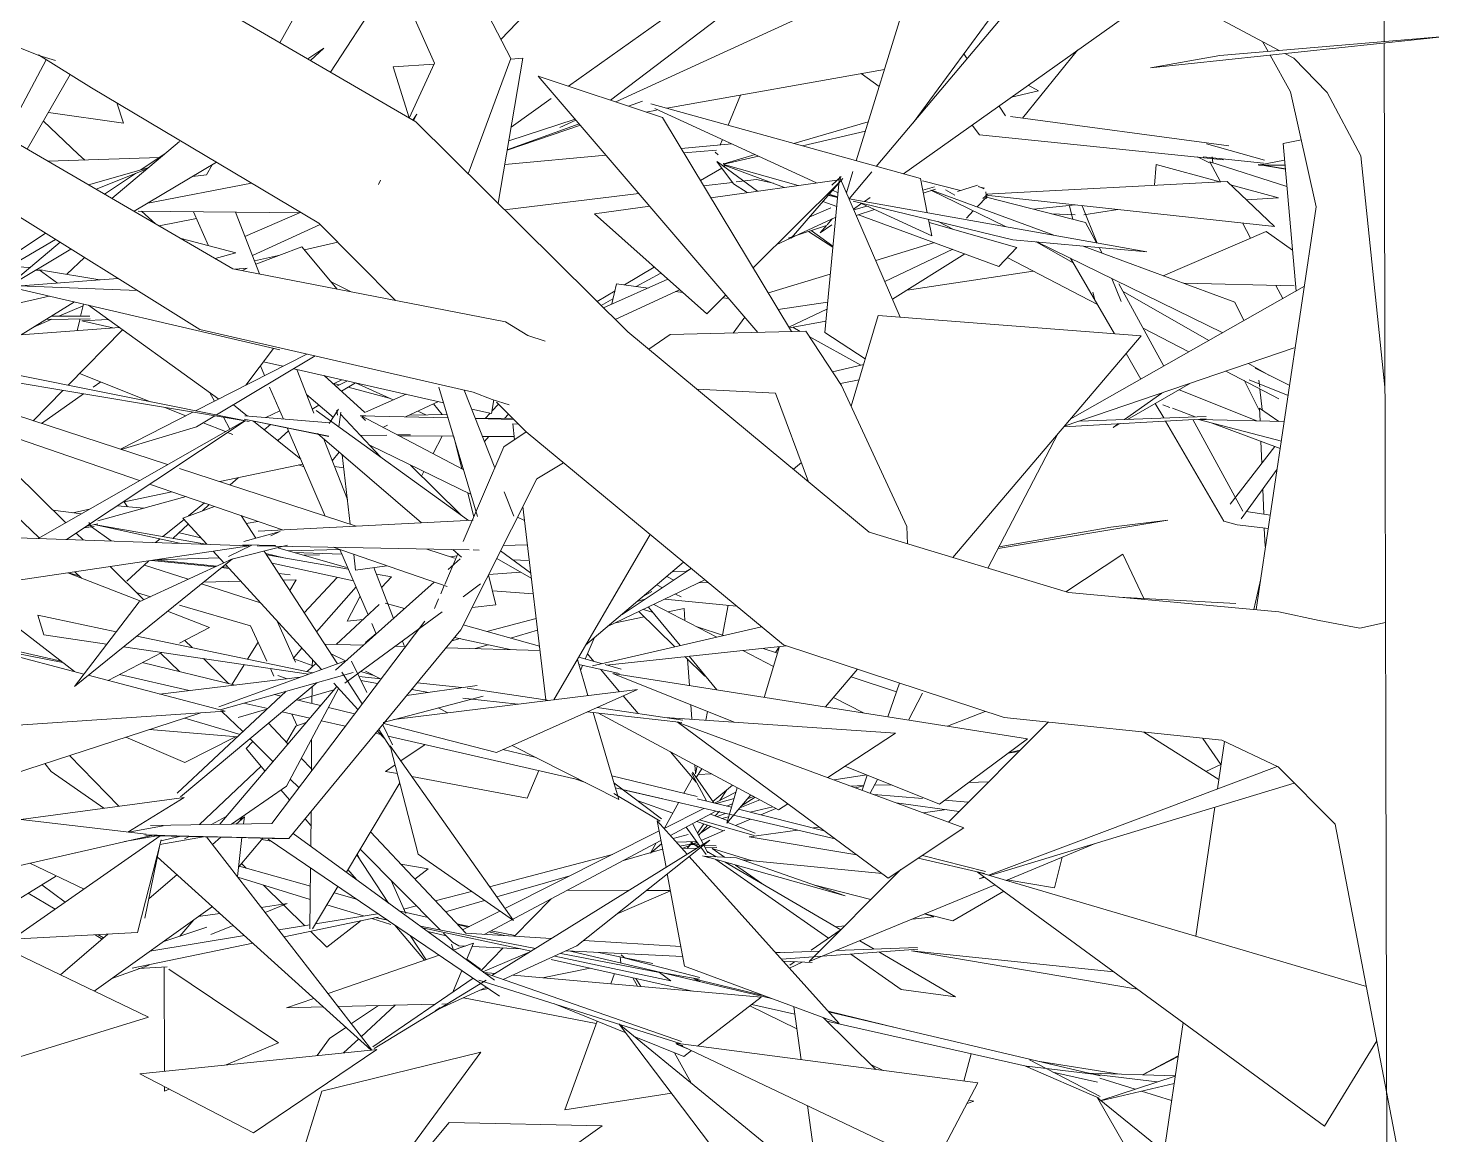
# Model space of a CAD drawing. Header units: millimetres. Extents: x 78096 to 288885, y -20632 to 149556.
# Drawn here: x 251606.4 to 251987.7, y 92259 to 92559.7 of the extents above; entities that cross this region are included whole.
import ezdxf

# ---------------------------------------------------------------- set-up
doc = ezdxf.new("R2010")
doc.units = ezdxf.units.MM
doc.layers.add('G-IMPT', color=8, linetype='Continuous', lineweight=9)
doc.layers.add('L-PLNT', color=71, linetype='Continuous', lineweight=9)

# ---------------------------------------------------------------- blocks, each defined once
blk = doc.blocks.new('ZZ-V - Tree Broadleaf 1 - 3dtree rotund SIMPLU-4826059-TOMH A-A')
at = {"layer": 'G-IMPT'}
for p, q in [((25993.33, 92582.67), (25978.3, 92555.67)), ((26009.43, 92574.43), (25992.06, 92547.66)), ((25985.85, 92551.27), (25990.28, 92554.22)), ((25986.62, 92550.83), (25990.28, 92554.22)), ((26246.71, 92553.3), (26245.19, 92556)), ((26252.85, 92542.37), (26247.26, 92552.32)), ((26259.83, 92511.13), (26252.85, 92542.37)), ((25915.37, 92523.45), (25945.64, 92524.52)), ((25940.51, 92521.11), (25946.9, 92525.36)), ((25942.55, 92521.69), (25926.32, 92517.07)), ((25942.25, 92521.43), (25928.38, 92515.88)), ((25930.66, 92514.55), (25939.12, 92520.18)), ((25958.33, 92519.78), (25954.58, 92519.37)), ((25959.87, 92522.54), (25958.33, 92519.78)), ((25970.63, 92517.53), (25942.41, 92512.09)), ((25984.24, 92509.44), (25939.79, 92509.92)), ((25958.87, 92500.51), (25954.87, 92509.76)), ((25972.79, 92492.85), (25966.26, 92509.63)), ((26259.83, 92511.13), (26243.52, 92401.65)), ((25901.41, 92495.1), (25914.65, 92503.9)), ((25917.39, 92502.19), (25904.81, 92494.91)), ((25966.32, 92498.57), (25951.48, 92502.44)), ((25920.43, 92492.75), (25925.19, 92497.32)), ((25966.32, 92498.57), (25960.72, 92497.06)), ((25915.61, 92486.85), (25864.83, 92475.02)), ((25922.54, 92485.24), (25908.05, 92476.35)), ((25926.65, 92481.35), (25916.18, 92481.34)), ((25924.99, 92484.66), (25924.18, 92481.34)), ((26140.84, 92481.56), (26133.48, 92456.92)), ((26140.84, 92481.56), (26212.28, 92476.06)), ((25934.64, 92478.35), (25852.43, 92472.16)), ((25926.79, 92480.69), (25914.83, 92480.51)), ((25935.55, 92477.7), (25920.75, 92462.63)), ((25924.01, 92480.65), (25923.23, 92477.49)), ((25931.63, 92480.52), (25924.46, 92480.13)), ((25932.91, 92478.22), (25924.46, 92480.13)), ((26212.28, 92476.06), (26161.06, 92415.84)), ((25974.14, 92465.23), (25973, 92467.86)), ((25979.1, 92467.76), (25973.83, 92468.96)), ((26022.77, 92457.87), (25982.05, 92467.09)), ((25987.5, 92455.01), (25982.88, 92466.91)), ((25943.16, 92458.13), (25923.88, 92465.82)), ((25919.36, 92461.21), (25911.27, 92452.98)), ((25960.56, 92458.31), (25959.31, 92460.59)), ((25979.24, 92453.44), (25975.49, 92462.1)), ((26036.4, 92458.61), (26035.77, 92454.93)), ((25952.74, 92454.32), (25947.06, 92456.58)), ((26035.77, 92454.93), (26030.42, 92456.14)), ((25963.5, 92450.03), (25957.5, 92452.42)), ((25964.72, 92450.72), (25962.96, 92453.92)), ((25990.64, 92427.09), (25980.29, 92451.02)), ((25965.54, 92449.21), (25964.1, 92449.79)), ((25996.63, 92431.54), (25990.24, 92447.98)), ((26189.75, 92449.57), (26170.62, 92412.93)), ((26117.79, 92439.82), (26119.96, 92441.66)), ((25855.26, 92436.77), (25922.53, 92384.83)), ((26002.26, 92400.25), (25994.6, 92417.95)), ((26009.18, 92399.27), (26003.81, 92413.08)), ((26061.35, 92391.97), (26087.95, 92414.53)), ((25940.56, 92403.98), (25920.74, 92411.64)), ((26242.86, 92401.71), (26244.71, 92409.66)), ((25959.17, 92396.79), (25947.76, 92401.2)), ((25993.61, 92392.18), (26005.28, 92403.08)), ((26012.18, 92401.95), (26006.87, 92403.44)), ((25918.88, 92387.64), (25863, 92400.44)), ((26004.49, 92395.09), (26003.29, 92397.87)), ((26048.82, 92391.69), (26028.12, 92397.49)), ((25959.17, 92396.79), (25951.06, 92392.56)), ((26001.52, 92392.72), (26004.45, 92395.17)), ((26040.86, 92390.82), (26025.77, 92394.12)), ((26109.11, 92396.99), (26063.19, 92386.4)), ((25946.21, 92390.02), (25931.66, 92382.42)), ((26000.99, 92391.97), (25990.45, 92392.27)), ((25996.12, 92387.71), (25992.09, 92389.75)), ((26012.45, 92391.64), (26009.65, 92391.72)), ((26012.14, 92391.65), (26011.57, 92393.12)), ((26048.95, 92390.58), (26023.47, 92391.32)), ((26115.89, 92391.8), (26067.06, 92386.59)), ((26113.99, 92391.6), (26109.87, 92377.82)), ((25966.17, 92381.17), (25940.91, 92387.26)), ((25985.72, 92384.81), (25988.06, 92387)), ((26059.1, 92388.1), (26061.99, 92378.31)), ((26065.67, 92386.98), (26059.46, 92388.72)), ((26070.47, 92384.34), (26059.5, 92386.74)), ((26071.01, 92385.48), (26066.63, 92386.71)), ((25953.68, 92379.68), (25934.71, 92384.02)), ((25983.83, 92383.27), (25945.7, 92378.72)), ((26005.63, 92382.88), (26001.52, 92384.97)), ((26181.35, 92366.6), (26068.75, 92384.27)), ((26068.75, 92384.27), (26101.71, 92371.1)), ((26135.2, 92385.44), (26126.5, 92375.21)), ((25950.37, 92351.81), (25979.99, 92379.47)), ((25951.26, 92350.8), (25988.45, 92381.83)), ((25978.6, 92378.17), (25976.85, 92378.59)), ((26143.43, 92372.55), (26146.63, 92381.68)), ((26152.89, 92378.98), (26149.07, 92371.67)), ((25974.99, 92374.8), (25968.54, 92376.27)), ((25989.3, 92375.59), (25982.84, 92377.15)), ((25998.6, 92373.35), (25991.5, 92375.06)), ((26023.94, 92373.6), (26021.31, 92374.94)), ((25893.31, 92353), (25956.83, 92373.6)), ((25967.47, 92367.77), (25952.5, 92372.19)), ((25986.41, 92372.18), (25978.94, 92373.89)), ((25996.05, 92369.97), (25989.57, 92371.46)), ((26063.36, 92373.67), (26070.34, 92350.08)), ((25942.86, 92369.07), (25966.74, 92367.1)), ((26005.64, 92367.78), (26004.32, 92368.08)), ((26059.98, 92355.33), (26007.75, 92367.29)), ((26047.9, 92361.46), (26038.9, 92363.63)), ((26070.34, 92350.08), (26041.41, 92364.75)), ((26181.35, 92366.6), (26157.43, 92348.85)), ((26232.98, 92352.97), (26234.87, 92365.81)), ((26091.68, 92350.9), (26068.44, 92356.5)), ((26131.76, 92359.1), (26157.43, 92348.85)), ((26136.44, 92352.6), (26137.86, 92356.66)), ((26140.65, 92355.55), (26138.68, 92351.77)), ((26249.15, 92359.07), (26170.79, 92329.51)), ((26081.55, 92344.19), (26068.97, 92351.7)), ((26081.92, 92344.79), (26068.99, 92354.63)), ((26070.98, 92352.9), (26069.39, 92353.27)), ((26082.32, 92350.26), (26071.38, 92352.81)), ((26090.52, 92348.34), (26071.55, 92352.68)), ((26102.55, 92353.29), (26099.68, 92343.68)), ((26253.8, 92354.5), (26171.11, 92329.42)), ((25907.95, 92344.62), (25952.34, 92350.66)), ((25937, 92341.23), (25952.34, 92350.66)), ((26129.17, 92339.36), (26090.52, 92348.36)), ((26100.96, 92347.96), (26091.69, 92350.3)), ((26106.19, 92351.34), (26099.68, 92343.68)), ((26227.1, 92312.94), (26232.25, 92347.96)), ((25966.43, 92343.42), (25968.66, 92345.33)), ((25968.43, 92343.46), (25968.66, 92345.33)), ((26088.93, 92335.23), (26080.81, 92344.29)), ((26080.81, 92344.29), (26083.19, 92331.66)), ((26126.15, 92341.6), (26102.91, 92347.47)), ((25959.97, 92337.88), (25962.28, 92339.87)), ((25966.74, 92329.16), (25967.99, 92339.73)), ((26130.2, 92289.2), (26089.49, 92334.61)), ((26169.68, 92329.94), (26151.65, 92334.13)), ((26169.95, 92330.54), (26152.89, 92334.85)), ((25893.6, 92314.55), (25917.63, 92329.33)), ((25942.7, 92323.07), (25950.39, 92329.67)), ((26083.53, 92329.85), (26088.23, 92304.83)), ((26262.09, 92261.33), (26167.71, 92330.42)), ((26167.71, 92330.42), (26273.43, 92299.29)), ((26169.58, 92329.06), (26168.21, 92328.54)), ((26169.51, 92328.93), (26168.21, 92328.54)), ((25873.3, 92324.34), (25942.59, 92290.93)), ((25959.95, 92321.01), (25927.83, 92298.05)), ((25918.67, 92302.46), (25931.54, 92313.5)), ((26130.2, 92289.2), (26088.23, 92304.83)), ((25942.59, 92290.93), (25832.46, 92256.92)), ((26203.25, 92150.74), (26223.65, 92289.47)), ((26262.09, 92261.33), (26276.26, 92284.54))]:
    blk.add_line(p, q, dxfattribs=at)
blk = doc.blocks.new('ZZ-V - Tree Broadleaf 1 - 3dtree rotund SIMPLU-4826034-TOMH A-A')
at = {"layer": 'G-IMPT'}
for p, q in [((26041.05, 92551.36), (26018.87, 92594.11)), ((26020.29, 92550.13), (26001.84, 92591.4)), ((26278.27, 92556), (26278.2, 92586.11)), ((26015.21, 92534.19), (25950.5, 92571.85)), ((26249.76, 92553.56), (26214.75, 92572.22)), ((26296.63, 92557.57), (26214.77, 92548.86)), ((26233.61, 92552.18), (26296.63, 92557.57)), ((25912.79, 92552.23), (25907.21, 92554.47)), ((26279.05, 92232.37), (26278.27, 92555.62)), ((25914.85, 92551.04), (25903.74, 92530.21)), ((25927.08, 92543.44), (25912.74, 92552.35)), ((25912.79, 92552.23), (25917.39, 92550.87)), ((26009.05, 92549.16), (26020.18, 92549.88)), ((26013.42, 92535.22), (26020.29, 92550.13)), ((26029.45, 92520.08), (26041.05, 92551.36)), ((26037.55, 92512.04), (26044.28, 92551.44)), ((26041, 92551.23), (26044.28, 92551.44)), ((26233.61, 92552.18), (26214.77, 92548.86)), ((26253.72, 92551.45), (26251.29, 92552.74)), ((26262.76, 92542.19), (26253.72, 92551.45)), ((25921.35, 92547), (25909.69, 92526.75)), ((26009.05, 92549.16), (26013.39, 92535.25)), ((25988.88, 92506.68), (25927.08, 92543.44)), ((25935.81, 92533.81), (25933.97, 92539.34)), ((26271.96, 92524.9), (26262.76, 92542.19)), ((25965.52, 92494.26), (25893.19, 92536.35)), ((25935.81, 92533.81), (25915.43, 92536.72)), ((26014.38, 92534.67), (26015.5, 92536.29)), ((26014.62, 92534.53), (26015.5, 92536.29)), ((26072.79, 92477.12), (26015.21, 92534.19)), ((25951.06, 92528.86), (25932.69, 92513.37)), ((25938.7, 92509.87), (25961.04, 92523.24)), ((26271.96, 92524.9), (26278.44, 92462.1)), ((25956.57, 92477.72), (25885.26, 92522.27)), ((26005.1, 92517.16), (26005.64, 92518.34)), ((26009.74, 92485.67), (25988.88, 92506.68)), ((25918.57, 92501.46), (25903.69, 92488.91)), ((25903.69, 92488.91), (25921.55, 92499.6)), ((25910.45, 92494.61), (25899.42, 92495.2)), ((25913.83, 92493.92), (25912.07, 92493.92)), ((25917.92, 92490.39), (25912.95, 92493.97)), ((25929.39, 92491.28), (25914.11, 92493.78)), ((26039.58, 92479.87), (25965.52, 92494.26)), ((25966.16, 92494.14), (25969.39, 92494.39)), ((25968.16, 92493.75), (25969.39, 92494.39)), ((25797.46, 92490.09), (25947.79, 92441.07)), ((25902.88, 92489.82), (25978.28, 92472.24)), ((25939.6, 92488.32), (25905.07, 92489.73)), ((25907.91, 92489.62), (25934.25, 92491.66)), ((25961.68, 92458.88), (25926.29, 92484.36)), ((25816.21, 92479.43), (25940.17, 92436.71)), ((26030.84, 92460.75), (25956.57, 92477.72)), ((26045.63, 92476.14), (26039.58, 92479.87)), ((26045.63, 92476.14), (26050.4, 92474.59)), ((26138.39, 92422.73), (26072.79, 92477.12)), ((26084.35, 92476.37), (26078.48, 92472.41)), ((26121.16, 92477.29), (26084.35, 92476.37)), ((26121.16, 92477.29), (26130.87, 92462.58)), ((25955.4, 92455.68), (25985.61, 92471.09)), ((25961.05, 92454.54), (25987.86, 92470.57)), ((25976.6, 92472.63), (25969.07, 92462.65)), ((25969.99, 92452.75), (25886.14, 92469.58)), ((25897.82, 92464.81), (25969.99, 92452.75)), ((26148.6, 92424.24), (26130.87, 92462.58)), ((26021.51, 92462.1), (26032.01, 92427)), ((26028.39, 92461.31), (26036.69, 92440.17)), ((26035.98, 92458.74), (26030.84, 92460.75)), ((26035.98, 92458.74), (26040.58, 92457.31)), ((26112.95, 92460.5), (26091.58, 92461.55)), ((26121.92, 92436.39), (26112.95, 92460.5)), ((25934.96, 92445.25), (25954.68, 92455.31)), ((25988.14, 92455.8), (26029.56, 92425.89)), ((25994.26, 92456.13), (25991.65, 92452.25)), ((25993.95, 92454.45), (25993.79, 92455.81)), ((25994.83, 92455.29), (25994.32, 92451.34)), ((26005.65, 92443.16), (25994.76, 92454.78)), ((26045.16, 92449.99), (26037.16, 92458.05)), ((25912.64, 92421.01), (25968.65, 92452.96)), ((25968.89, 92452.97), (25920.35, 92420.74)), ((25955.62, 92451.3), (25935.18, 92445.18)), ((25955.62, 92451.3), (25960.65, 92454.31)), ((25991.63, 92448.74), (25968.62, 92453.38)), ((25968.62, 92453.38), (25991.6, 92448.73)), ((25968.62, 92453.37), (25991.63, 92448.74)), ((25968.77, 92454.27), (25991.84, 92452.43)), ((26043.1, 92452.06), (26041.54, 92452.1)), ((26041.54, 92452.1), (26042.06, 92447.82)), ((25988.48, 92449.49), (26016.78, 92425.24)), ((26045.2, 92449.95), (26039.14, 92445.85)), ((26115.06, 92392.07), (26045.16, 92449.99)), ((25997.41, 92424.88), (25995.21, 92443.72)), ((26039.14, 92445.85), (26028.11, 92420.19)), ((25951.06, 92440), (25999.06, 92424.35)), ((26055.35, 92441.54), (26048.05, 92437.21)), ((25943.17, 92435.68), (25978.99, 92423.33)), ((26048.05, 92437.21), (26027.44, 92396.14)), ((26039.24, 92433.68), (26041.85, 92427.05)), ((25960.53, 92429.69), (25951.93, 92426.54)), ((26044.25, 92429.64), (26050.57, 92377.15)), ((25951.93, 92426.54), (25958.43, 92419.43)), ((25967.79, 92427.19), (25971.77, 92421.06)), ((25972.4, 92423), (26030.84, 92425.95)), ((26148.81, 92419.57), (26148.6, 92424.24)), ((25892.05, 92421.72), (25969.91, 92419.03)), ((25968.54, 92420.18), (25978.35, 92422.86)), ((25975.88, 92421.73), (25978.12, 92422.81)), ((26078.84, 92422.07), (26052.74, 92377.17)), ((26192.53, 92406.27), (26138.39, 92422.73)), ((25907.27, 92409.62), (25969.91, 92419.03)), ((25960.13, 92417.56), (25963.06, 92414.36)), ((25964.32, 92416.13), (25970.67, 92419.21)), ((25964.89, 92415.28), (25980.33, 92419.15)), ((25968.27, 92419.25), (25977.19, 92419.1)), ((25972.15, 92418.97), (26029.72, 92417.9)), ((25974.03, 92417.57), (25993.93, 92386.91)), ((25992.77, 92418.59), (26023.78, 92407.9)), ((25998.87, 92412.39), (25998.37, 92416.65)), ((26018.18, 92418.11), (26025.71, 92415.66)), ((26026.65, 92416.79), (26023.08, 92408.51)), ((26025.26, 92417.98), (26027.64, 92415.94)), ((26030.79, 92417.88), (26032.4, 92417.85)), ((25922.51, 92380.82), (25965.4, 92415.43)), ((25940.03, 92403.74), (25965.28, 92415.37)), ((25963.49, 92413.89), (25989.58, 92385.35)), ((26007.32, 92413.57), (25998.87, 92412.39)), ((26024.04, 92412.53), (26027.3, 92415.44)), ((26026.4, 92416.23), (26024.69, 92415.99)), ((25993.42, 92385.21), (26020.22, 92409.12)), ((26022.94, 92408.18), (26021.99, 92405.96)), ((26028.04, 92405.18), (26032.79, 92408.66)), ((26249.67, 92401.09), (26192.53, 92406.27)), ((25940.03, 92403.74), (25922.51, 92380.82)), ((26021.4, 92404.58), (26020.28, 92401.98)), ((25912.56, 92400.11), (25933.85, 92395.66)), ((25912.56, 92400.11), (25914.18, 92394.78)), ((26017.67, 92398.54), (25976.07, 92343.58)), ((25995.95, 92381.69), (26022.41, 92401.06)), ((26260.64, 92398.69), (26249.67, 92401.09)), ((26271.61, 92396.6), (26260.64, 92398.69)), ((26271.61, 92396.6), (26278.65, 92398.14)), ((25931.24, 92392.25), (25914.18, 92394.78)), ((25939.44, 92394.49), (25987.22, 92384.5)), ((26027.44, 92396.14), (25980.76, 92339.48)), ((25925.06, 92384.16), (25892.69, 92392.7)), ((25986.11, 92384.09), (25935.82, 92391.57)), ((26175.02, 92372.34), (26115.06, 92392.07)), ((25961.72, 92375.29), (25996.65, 92387.9)), ((26001.95, 92379.1), (25997.76, 92387.63)), ((25963.45, 92374.04), (25926.26, 92383.85)), ((25962.09, 92374.48), (25998.19, 92384.54)), ((26000.67, 92376.08), (25995.16, 92384.68)), ((25999.78, 92383.52), (26005.81, 92382.86)), ((26000.33, 92382.39), (26004.85, 92381.6)), ((25961.96, 92343.35), (25993.73, 92380.81)), ((25980.08, 92353.73), (25994.26, 92380.22)), ((25992.91, 92381.7), (25999.48, 92374.51)), ((26009.24, 92371.78), (26075.41, 92379.97)), ((26031.91, 92381.09), (26012.75, 92378.31)), ((26014.13, 92379.99), (26018.75, 92379.18)), ((26015.63, 92381.8), (26027.74, 92380.49)), ((26051.49, 92377.01), (26029.13, 92380.34)), ((26037.1, 92362.82), (26075.41, 92379.97)), ((26033.52, 92378.13), (26006.37, 92371.03)), ((26042.96, 92375.95), (26027.97, 92377.63)), ((26087.74, 92371.61), (26064.48, 92375.08)), ((25881.69, 92368.51), (25963.45, 92374.04)), ((26037.1, 92362.82), (26006.53, 92370.75)), ((26087.44, 92370.98), (26061.74, 92373.85)), ((26113.74, 92347.29), (26064.66, 92373.61)), ((26145.5, 92368.12), (26082.87, 92372.39)), ((26143.54, 92328.74), (26086.19, 92371.14)), ((26164.06, 92342.4), (26086.23, 92371.13)), ((26234.14, 92366.16), (26175.02, 92372.34)), ((26004.82, 92368.68), (26006.78, 92366.53)), ((26008.23, 92364.26), (26005.15, 92369.08)), ((26008.89, 92364.96), (26006.23, 92370.39)), ((26145.5, 92368.12), (26127.1, 92356.05)), ((26008.25, 92364.67), (26041.77, 92317.17)), ((26015.86, 92335.24), (26008.36, 92364.25)), ((26249.44, 92358.93), (26234.14, 92366.16)), ((26264.95, 92343.39), (26249.44, 92358.93)), ((25831.54, 92353.52), (25941.96, 92340.65)), ((25980.08, 92353.73), (25965.12, 92343.4)), ((26116.24, 92348.93), (26113.74, 92347.29)), ((25943.88, 92340.43), (25824.42, 92313.2)), ((25905.59, 92312.13), (25945.8, 92340.22)), ((25936.09, 92338.65), (25944.9, 92340.24)), ((25946.55, 92342.89), (25937.22, 92341.22)), ((25941.57, 92340.5), (25944.97, 92340.41)), ((25980.76, 92339.48), (25941.94, 92340.43)), ((25976.07, 92343.58), (25943.18, 92343.04)), ((25976.18, 92339.51), (25943.79, 92340.38)), ((25980.76, 92339.48), (25944.18, 92340.25)), ((26036.58, 92300.96), (25981.91, 92340.87)), ((26164.06, 92342.4), (26143.54, 92328.74)), ((26264.95, 92343.39), (26281.92, 92255.08)), ((25946.01, 92339.1), (25939.63, 92313.93)), ((25945.56, 92337.32), (25941.64, 92317.82)), ((25957.58, 92339.97), (25945.7, 92337.88)), ((25958.36, 92339.95), (26003.3, 92282.02)), ((26037.99, 92296.65), (25975.08, 92339.3)), ((25980.76, 92339.48), (25976.18, 92339.51)), ((26095.06, 92339.04), (26035.86, 92302.23)), ((26095.06, 92339.04), (26058.97, 92310.29)), ((25910.39, 92332.8), (25925.09, 92325.75)), ((26003.05, 92282), (25945, 92334.54)), ((26015.86, 92335.24), (26041.77, 92317.17)), ((25905.59, 92312.13), (25939.63, 92313.93)), ((26030.92, 92311.01), (26025.41, 92309.11)), ((26030.92, 92311.01), (26028.99, 92306.5)), ((26058.97, 92310.29), (26038.99, 92301.14)), ((26021.57, 92307.78), (25991.4, 92297.37)), ((26027.74, 92303.6), (26025.24, 92297.75)), ((26087.35, 92284.33), (26033.49, 92303.05)), ((26003.56, 92282.92), (26030.78, 92301.54)), ((26003.87, 92282.41), (26034.35, 92300.98)), ((26034.44, 92299.06), (26021.38, 92293.08)), ((26087.07, 92283.83), (26032.36, 92300.98)), ((25987.54, 92296.03), (25980.08, 92293.46)), ((25994.16, 92293.81), (26020.44, 92294.47)), ((26022.28, 92294.51), (26023.5, 92294.54)), ((25980.08, 92293.46), (25990.11, 92293.71)), ((26021.88, 92293.54), (26020.49, 92292.67)), ((26127.9, 92242.09), (26070.39, 92289.14)), ((26097.54, 92253.3), (26070.47, 92289.03)), ((26156.02, 92250.57), (26085.89, 92283.86)), ((26085.89, 92283.86), (26167.92, 92273.06)), ((26088.87, 92282.45), (26086.05, 92283.61)), ((26086.05, 92283.61), (26087.78, 92283.28)), ((25940.29, 92275.57), (26003.04, 92282)), ((26004.63, 92282.16), (25971.09, 92259.49)), ((26003.3, 92282.02), (26004.63, 92282.16)), ((25940.29, 92275.57), (25971.09, 92259.49)), ((26156.02, 92250.57), (26167.92, 92273.06)), ((26164.98, 92267.51), (26166.81, 92268.13)), ((26165.45, 92268.39), (26166.81, 92268.13))]:
    blk.add_line(p, q, dxfattribs=at)
blk = doc.blocks.new('ZZ-V - Tree Broadleaf 2 - 3dtree rotund SIMPLU-4826084-TOMH A-A')
at = {"layer": 'G-IMPT'}
for p, q in [((26038.35, 92556.57), (26070.1, 92589.83)), ((26127.41, 92585.18), (26068.07, 92540.08)), ((26102.21, 92576.22), (26056.72, 92543.87)), ((26069.51, 92539.59), (26140.97, 92572.37)), ((26164.05, 92552.66), (26164.95, 92551.33)), ((26194.99, 92553.62), (26180.06, 92535.22)), ((26142.53, 92548.41), (26083.45, 92537.85)), ((26136.23, 92547.29), (26141.09, 92543.76)), ((26177, 92540.85), (26184.32, 92542.56)), ((26181.6, 92544.12), (26184.32, 92542.56)), ((26051.97, 92540.49), (26041.09, 92532.75)), ((26076.78, 92539.8), (26072.99, 92538.43)), ((26152.3, 92518.75), (26079.06, 92539.07)), ((26103.45, 92541.43), (26100.08, 92533.24)), ((26173.64, 92538.47), (26175.41, 92535.85)), ((26058.52, 92534.87), (26040.46, 92529.06)), ((26054.38, 92532.66), (26058.71, 92534.64)), ((26080.57, 92537.34), (26077.76, 92536.84)), ((26124.1, 92517.59), (26080.16, 92537.81)), ((26176.74, 92535.67), (26236.1, 92527.62)), ((26040.02, 92526.48), (26059.91, 92533.25)), ((26059.59, 92533.61), (26040.04, 92526.57)), ((26138.14, 92534.2), (26117.88, 92528.3)), ((26120.27, 92527.64), (26137.34, 92531.61)), ((26166.33, 92533.28), (26168.34, 92530.61)), ((26087.28, 92526.95), (26101.06, 92528.19)), ((26098.49, 92529.37), (26097.89, 92527.9)), ((26168.34, 92530.61), (26234.61, 92523.83)), ((26245.73, 92523.79), (26229.97, 92528.18)), ((26255.76, 92529.33), (26250.82, 92528.27)), ((26250.82, 92528.27), (26254.34, 92488.21)), ((26039.36, 92522.63), (26066.87, 92525.11)), ((26096.88, 92526.49), (26087.99, 92525.76)), ((26097.35, 92525.23), (26096.49, 92525.98)), ((26101.51, 92517.34), (26096.98, 92523.4)), ((26108.01, 92515.34), (26097.13, 92523.29)), ((26107.44, 92525.26), (26098.89, 92522.77)), ((26098.9, 92522.66), (26108.32, 92524.85)), ((26230.78, 92523.04), (26227.56, 92524.71)), ((26245.5, 92522.94), (26229.06, 92524.7)), ((26251.84, 92516.61), (26230.86, 92523.32)), ((26233.77, 92517.88), (26230.86, 92523.32)), ((26231.76, 92523.07), (26231.58, 92524.71)), ((26244.14, 92522.37), (26251.21, 92523.75)), ((26098.34, 92521.58), (26092.54, 92518.23)), ((26098.82, 92522.93), (26099.16, 92521.77)), ((26119.07, 92516.89), (26098.91, 92522.6)), ((26115.35, 92516.36), (26098.98, 92522.39)), ((26216.32, 92522.63), (26215.84, 92516.93)), ((26216.32, 92522.63), (26233.64, 92517.87)), ((26243.99, 92522.58), (26251.43, 92521.3)), ((26251.33, 92522.4), (26244.14, 92522.37)), ((26251.42, 92521.41), (26245.33, 92522.37)), ((26093.41, 92516.78), (26101.22, 92517.72)), ((26101.51, 92517.34), (26105.26, 92514.95)), ((26102.28, 92517.85), (26107.73, 92518.5)), ((26107.73, 92518.5), (26112.41, 92517.48)), ((26129.91, 92514.91), (26128.45, 92515.59)), ((26152.3, 92518.75), (26154.15, 92509.49)), ((26152.89, 92518.16), (26163.21, 92515.51)), ((26161.68, 92514.23), (26159.11, 92515.7)), ((26167.75, 92517.01), (26162.36, 92515.23)), ((26169.53, 92515.94), (26168.01, 92516.68)), ((26169.7, 92516.13), (26168.15, 92516.54)), ((26235.58, 92517.98), (26170.13, 92514.5)), ((26235.58, 92517.98), (26248.43, 92505.78)), ((26236.52, 92517.08), (26249.57, 92513.5)), ((26039.32, 92510.29), (26075.81, 92514.67)), ((26129.55, 92511.14), (26125.79, 92512.52)), ((26129.81, 92513.84), (26127.5, 92514.5)), ((26155.41, 92503.18), (26136.3, 92511.97)), ((26170.38, 92513.91), (26167.68, 92511.07)), ((26170.5, 92514.44), (26169.22, 92513.36)), ((26170.03, 92515.12), (26170.23, 92513.37)), ((26248.43, 92505.78), (26170.09, 92514.25)), ((26170.21, 92513.72), (26197.09, 92506.83)), ((26240.88, 92512.95), (26249.57, 92513.5)), ((25945.48, 92505.93), (25955.66, 92507.91)), ((25983.65, 92509.45), (25968.82, 92503.07)), ((26173.62, 92494.92), (26135.51, 92508.95)), ((26166.65, 92509.98), (26164.8, 92508.04)), ((26194.42, 92511.62), (26183, 92510.44)), ((26187.98, 92509.17), (26194.3, 92508.87)), ((26192.74, 92511.29), (26193.71, 92507.7)), ((26196.24, 92511.35), (26200.34, 92501.26)), ((26205.95, 92510.37), (26196.64, 92508.87)), ((25989.28, 92506.28), (25970.85, 92497.83)), ((26121.86, 92504.39), (26128.5, 92500.16)), ((26128.52, 92500.36), (26122.64, 92504.65)), ((26154.51, 92507.68), (26155.41, 92503.18)), ((26178.48, 92500.05), (26154.69, 92506.79)), ((26161.06, 92504.99), (26157.07, 92507.06)), ((26197.09, 92506.83), (26200.11, 92501.3)), ((26218.26, 92492.38), (26246.19, 92504.36)), ((26241.98, 92502.56), (26239.75, 92506.72)), ((26253.36, 92499.36), (26246.19, 92504.36)), ((25984.96, 92499.42), (25994.06, 92501.46)), ((26156.11, 92501.37), (26140.14, 92496.52)), ((26193.78, 92495.83), (26183.74, 92501.59)), ((25971.41, 92496.39), (25977.89, 92497.84)), ((26142.62, 92490.79), (26161.06, 92499.55)), ((26164.34, 92498.34), (26144.7, 92485.97)), ((26178.48, 92500.05), (26173.62, 92494.92)), ((26200.37, 92484.54), (26175.86, 92497.29)), ((26193.04, 92497.1), (26205, 92476.62)), ((26200.8, 92500.04), (26201.62, 92498.53)), ((26079.96, 92494.73), (26071.89, 92489.86)), ((26081.8, 92493.09), (26075.05, 92489.45)), ((26127.79, 92492.78), (26110.98, 92487.68)), ((26182.89, 92493.63), (26148.7, 92488.48)), ((25992.25, 92490.7), (25997.68, 92488.01)), ((26204.25, 92491.63), (26206.79, 92485.38)), ((26206.19, 92490.16), (26218.39, 92467.81)), ((26223.81, 92490.33), (26253.8, 92489.63)), ((26250.75, 92486.18), (26248.84, 92489.74)), ((26069.33, 92488.31), (26064.46, 92485.38)), ((26068.78, 92486.07), (26065.53, 92484.32)), ((26127.07, 92485.23), (26113.68, 92483.21)), ((26199.08, 92487.92), (26199.75, 92485.45)), ((26230.59, 92474.73), (26207.34, 92488.06)), ((25924.88, 92484.19), (25918.24, 92481.34)), ((26116.57, 92478.42), (26126.89, 92483.32)), ((25916.35, 92480.53), (25911.38, 92478.4)), ((26116.7, 92478.22), (26126.57, 92480.07)), ((26119.64, 92477.25), (26117.6, 92478.38)), ((26225.16, 92471.65), (26212.78, 92478.09)), ((26136.11, 92468.11), (26122.08, 92475.9)), ((26208.16, 92471.21), (26212.2, 92464.29)), ((26249.66, 92458.91), (26235.22, 92466.42)), ((26246.91, 92465.39), (26241.42, 92468.53)), ((26252.59, 92462.52), (26243.18, 92467.26)), ((25927.59, 92462.1), (25929.62, 92463.53)), ((25994.41, 92462.71), (25992.53, 92463.21)), ((25993.04, 92463.07), (25995.15, 92464.13)), ((25996.66, 92463.79), (25993.54, 92462.29)), ((25998.82, 92463.3), (25995.01, 92460.97)), ((26244.18, 92456.07), (26240.23, 92463.98)), ((26252.18, 92459.79), (26241.63, 92464.08)), ((26244.47, 92462.1), (26244.25, 92463.99)), ((25913.57, 92452.23), (25924.99, 92460.27)), ((26008.01, 92459.1), (25996.82, 92462.07)), ((26243.7, 92452.93), (26222.54, 92461.38)), ((26245.16, 92456.07), (26244.53, 92461.58)), ((25969.49, 92454.22), (25965.66, 92457.3)), ((25974.5, 92453.82), (25978.26, 92455.7)), ((25988.91, 92457.24), (25987.07, 92456.12)), ((26035.39, 92455.02), (26034.09, 92453.62)), ((26037.7, 92457.5), (26035.87, 92455.54)), ((26040.41, 92454.77), (26039.35, 92453.57)), ((26216.06, 92457.68), (26218.38, 92453.72)), ((26220.06, 92456.61), (26218.14, 92457.33)), ((26226.95, 92454.04), (26220.72, 92456.36)), ((26249.64, 92452.8), (26244.41, 92456.39)), ((26244.54, 92452.92), (26244.41, 92456.39)), ((25983.95, 92442.56), (25971.17, 92452.86)), ((25975.75, 92451.94), (25974.06, 92450.53)), ((26218.85, 92452.9), (26234.73, 92425.71)), ((26226.3, 92453.33), (26239.89, 92428.42)), ((26250.04, 92445.42), (26231.54, 92452.32)), ((25980.62, 92450.25), (25977.74, 92447.57)), ((26035.06, 92448.7), (26033.87, 92447.36)), ((26245, 92441.33), (26244.76, 92447.39)), ((25994.37, 92444.44), (25992.52, 92442.12)), ((26248.58, 92445.96), (26236.47, 92430.32)), ((25984.53, 92441.22), (25961.97, 92436.44)), ((25983.33, 92440.96), (25984.86, 92440.45)), ((25993.11, 92440.58), (25995.63, 92440.14)), ((26249.21, 92439.84), (26239.41, 92426.35)), ((25906.02, 92439.16), (25920.11, 92425.27)), ((25966.93, 92437.49), (25964.81, 92435.52)), ((25928.82, 92425.8), (25952.8, 92432.36)), ((25948.94, 92433.69), (25935.6, 92430.86)), ((26245.54, 92427.56), (26245.27, 92434.42)), ((25902.15, 92431.36), (25912.89, 92421.15)), ((25924.37, 92427.7), (25916.62, 92428.71)), ((25926.56, 92428.95), (25922.08, 92428)), ((25941.39, 92429.24), (25934.06, 92429.85)), ((25936, 92430.95), (25936.92, 92429.61)), ((25953.47, 92427.1), (25957.83, 92430.63)), ((25959.09, 92430.19), (25957.27, 92428.5)), ((26240.75, 92428.29), (26247.34, 92427.29)), ((25927.84, 92424.22), (25925.01, 92423.84)), ((25928.87, 92425.01), (25925.61, 92424.23)), ((25926.42, 92425.32), (25927.02, 92424.2)), ((25932.49, 92420.32), (25927.17, 92424.13)), ((25951.06, 92419.71), (25927.81, 92424.76)), ((25927.86, 92424.77), (25958.18, 92419.44)), ((25946.51, 92421.49), (25952.29, 92426.15)), ((25953.42, 92424.91), (25949.24, 92421.01)), ((25972.34, 92425.62), (25969.15, 92425.1)), ((26238.32, 92424.69), (26234.73, 92425.71)), ((26238.32, 92424.69), (26246.8, 92423.69)), ((25922.95, 92422.46), (25924.85, 92420.59)), ((25944.55, 92419.91), (25945.74, 92420.86)), ((25956.85, 92421.15), (25951.06, 92422.55)), ((26245.89, 92418.85), (26245.69, 92423.82)), ((25979.76, 92415.64), (25974.46, 92416.92)), ((25974.71, 92416.53), (25996.9, 92412.62)), ((25996.41, 92413.12), (25977.72, 92418.49)), ((25980.61, 92417.66), (25994.46, 92418)), ((25995.11, 92416.76), (25982.22, 92417.2)), ((25984.86, 92416.44), (25989.02, 92416.56)), ((26038.96, 92419.1), (26045.5, 92419.26)), ((26191.78, 92406.5), (26207.27, 92416.73)), ((26212.94, 92404.67), (26207.27, 92416.73)), ((25932.18, 92413.36), (25941.32, 92404.34)), ((25942.73, 92414.95), (25936.75, 92409.38)), ((25941.48, 92413.78), (25953.37, 92409.89)), ((25960.66, 92413.25), (25943.43, 92415.05)), ((25961.19, 92413.49), (25944.27, 92415.18)), ((25944.61, 92415.23), (25961.79, 92415.75)), ((25964.44, 92412.85), (25962.46, 92413.06)), ((25964.12, 92413.2), (25962.8, 92413.33)), ((25998.28, 92409.45), (25976.19, 92414.25)), ((26045.75, 92415.02), (26041.59, 92415.17)), ((26090.02, 92412.81), (26088.44, 92411.9)), ((25920.9, 92411.67), (25923.75, 92410.83)), ((25922.61, 92411.92), (25924.38, 92410.23)), ((25967.64, 92409.35), (25957.55, 92409.1)), ((25977.97, 92411.5), (25981.11, 92411.11)), ((25981.11, 92411.11), (25978.02, 92411.43)), ((25982.73, 92409.72), (25979.19, 92409.63)), ((25982.73, 92409.72), (25980.98, 92406.87)), ((25993.89, 92410.4), (25984.93, 92400.78)), ((26004.51, 92411.29), (26008.64, 92410.56)), ((26005.95, 92407.78), (26008.64, 92410.56)), ((26043.75, 92411.82), (26034.98, 92411.16)), ((25939.35, 92406.28), (25943.14, 92405.17)), ((25957.04, 92408.69), (25973.02, 92403.46)), ((25998.98, 92407.82), (25988.26, 92395.66)), ((26047.11, 92405.92), (26036.04, 92406.72)), ((26079.3, 92406.6), (26077.11, 92405.34)), ((25951.06, 92402.86), (25970.28, 92397.25)), ((26077.47, 92404.49), (26075.38, 92403.87)), ((26085.58, 92391.57), (26075.8, 92401.12)), ((26077.03, 92401.71), (26079.66, 92400.86)), ((26078.41, 92402.37), (26087.03, 92391.9)), ((26096.99, 92394.2), (26079.85, 92403.06)), ((26088.09, 92402.01), (26083.69, 92401.08)), ((26088.09, 92402.01), (26088.32, 92398.68)), ((26100.05, 92402.85), (26098.49, 92394.74)), ((25977.66, 92398.38), (25982.5, 92387.37)), ((26047.91, 92399.28), (26034.5, 92395.7)), ((26077.24, 92399.71), (26069.42, 92398.05)), ((25970.28, 92397.25), (25974.76, 92387.7)), ((26027.31, 92393.78), (26024.99, 92393.16)), ((26048.29, 92396.05), (26040.93, 92393.9)), ((26091.63, 92396.97), (26098.84, 92394.63)), ((25919.3, 92387.32), (25896.14, 92391.79)), ((25945.85, 92389.84), (25951.06, 92384.89)), ((25952.5, 92393.31), (25954.5, 92391.34)), ((25972.36, 92392.81), (25969.53, 92388.2)), ((25984.28, 92391.15), (25981.86, 92388.41)), ((26034.86, 92392.13), (26031.31, 92391.09)), ((26112.38, 92386.23), (26104.06, 92390.54)), ((26109.61, 92391.13), (26113.47, 92389.87)), ((26112.92, 92390.05), (26113.89, 92391.59)), ((25957.54, 92388.34), (25964.37, 92381.6)), ((25968.61, 92386.7), (25965.34, 92381.37)), ((25987.1, 92386.46), (25982.09, 92388.33)), ((25987.12, 92388.04), (25987.1, 92386.1)), ((26061.85, 92389.64), (26063.62, 92387.55)), ((26093.75, 92383.59), (26088.35, 92388.86)), ((26089.05, 92388.18), (26089.55, 92381.01)), ((26089.44, 92388.98), (26096.96, 92379.84)), ((25975.73, 92385.64), (25976.69, 92383.59)), ((25980.28, 92382.85), (25977.76, 92383.73)), ((26000.27, 92384.85), (26004.07, 92383.68)), ((26065.4, 92385.45), (26070.55, 92379.37)), ((26133.45, 92383.38), (26145.82, 92379.37)), ((25992.96, 92379.9), (25983.22, 92377.06)), ((25987.05, 92380.65), (25987.01, 92376.14)), ((25974.77, 92374.59), (25967.01, 92372.33)), ((26071.52, 92378.23), (26075.59, 92373.42)), ((26089.91, 92375.82), (26090.19, 92371.89)), ((26136.82, 92373.59), (26128.7, 92377.79)), ((25962.53, 92373.98), (25968.27, 92368.53)), ((25975.21, 92370.77), (25980.47, 92365.17)), ((25981.51, 92373.3), (25983, 92370.13)), ((25985.45, 92371.04), (25982.64, 92370)), ((26094.49, 92373.99), (26094.04, 92371.63)), ((26169.92, 92374.02), (26159.68, 92370)), ((26186.95, 92371.09), (26159.88, 92343.95)), ((25936.48, 92367), (25952.52, 92360.12)), ((25966.21, 92367.14), (25952.52, 92360.12)), ((25982.64, 92370), (25980.05, 92365.62)), ((26212.97, 92368.37), (26233.35, 92355.47)), ((25970.96, 92365.84), (25969.1, 92363.97)), ((25969.1, 92363.97), (25974.25, 92357.85)), ((25970.2, 92366.6), (25976.4, 92360.37)), ((25986.92, 92366.51), (25986.85, 92357.82)), ((26084.4, 92363.03), (26091.37, 92354.79)), ((26176.02, 92362.64), (26178.98, 92363.1)), ((26176.23, 92362.79), (26179.41, 92363.52)), ((26229, 92366.69), (26233.92, 92359.59)), ((25914.49, 92359.87), (25916.2, 92357.67)), ((25921.13, 92362.02), (25934.56, 92348.24)), ((25984.12, 92361.28), (25986.85, 92358.37)), ((26091.05, 92359.46), (26091.2, 92357.25)), ((26233.92, 92359.59), (26229.86, 92357.68)), ((25930.48, 92347.68), (25916.2, 92357.67)), ((25973.18, 92359.12), (25956.48, 92343.26)), ((25981.11, 92355.64), (25983.43, 92353.3)), ((26061.32, 92354.65), (26058.18, 92355.74)), ((26088.05, 92351.77), (26090.39, 92355.96)), ((26090.16, 92357.13), (26094.15, 92349.68)), ((26090.39, 92357.5), (26096.16, 92349.17)), ((26091.63, 92359.15), (26091.22, 92357.02)), ((26091.41, 92356.03), (26092.94, 92358.45)), ((26091.96, 92356.89), (26095.6, 92357.02)), ((26128.87, 92355.39), (26137.66, 92356.74)), ((25978.59, 92352.7), (25980.89, 92349.96)), ((26010.84, 92354.64), (25996.35, 92330.33)), ((26095.92, 92349.53), (26101.28, 92353.97)), ((26102.17, 92352.03), (26096.39, 92349.12)), ((26099.73, 92352.69), (26097.8, 92349.82)), ((26136.87, 92353.85), (26133.35, 92353.74)), ((26134.66, 92353.26), (26136.84, 92353.76)), ((26144.33, 92354.08), (26139.81, 92353.94)), ((26170.8, 92354.89), (26165.35, 92354.73)), ((26085.05, 92346.4), (26075.39, 92349.76)), ((26082.73, 92342.25), (26086.68, 92349.31)), ((26101.68, 92350.36), (26096.8, 92349.01)), ((26101.23, 92348.87), (26099.58, 92348.31)), ((26108.69, 92349.99), (26103.23, 92347.85)), ((26103.46, 92348.13), (26107.37, 92350.71)), ((26107.07, 92350.86), (26105.27, 92350.25)), ((26106.02, 92346.68), (26112.22, 92348.1)), ((26152.89, 92350.34), (26139.67, 92351.41)), ((26162.78, 92346.85), (26145.73, 92349.17)), ((26165.26, 92349.35), (26158.8, 92349.87)), ((25963.72, 92345.43), (25959.75, 92343.31)), ((25968.11, 92345.47), (25967.38, 92344.24)), ((25985.19, 92344.85), (25986.71, 92343.04)), ((25986.75, 92346.74), (25986.66, 92337.4)), ((26093.5, 92347.66), (26082.67, 92342.21)), ((26096.76, 92346.9), (26084.37, 92340.32)), ((26098.61, 92341.68), (26091.55, 92344.13)), ((26107.09, 92340.33), (26092.32, 92344.54)), ((26099.89, 92344.36), (26095.25, 92346.1)), ((26097.69, 92346.89), (26096.57, 92345.6)), ((26099.31, 92346.31), (26097.05, 92345.42)), ((26098.38, 92344.93), (26100.18, 92345.34)), ((26106.14, 92344.72), (26102.08, 92342.98)), ((26113.02, 92347.67), (26108.98, 92345.94)), ((26153.08, 92346.46), (26159.34, 92347.32)), ((26002.89, 92341.3), (26028.77, 92313.74)), ((26081.33, 92341.54), (26039.44, 92320.46)), ((26089.21, 92340.54), (26085.13, 92339.47)), ((26092.39, 92337.38), (26088.65, 92342.59)), ((26094.51, 92335.61), (26090.48, 92343.33)), ((26093.49, 92343.46), (26091.75, 92340.89)), ((26094.44, 92343.13), (26092.04, 92340.34)), ((26092.51, 92340.89), (26095.4, 92342.8)), ((26099.19, 92341.74), (26092.75, 92338.98)), ((26107.38, 92340.9), (26100.01, 92343.79)), ((26105.77, 92339.93), (26118.93, 92341.75)), ((26123.23, 92342.34), (26124.85, 92342.56)), ((25940.1, 92339.41), (25938.63, 92339.23)), ((25941.82, 92339.68), (25940.63, 92339.5)), ((25951.06, 92340.04), (25945.94, 92338.84)), ((25953.63, 92340.05), (25952.43, 92339.41)), ((25973.74, 92339.62), (25967.04, 92331.72)), ((25973.39, 92339.22), (25975.84, 92338.79)), ((26000.07, 92336.57), (26021.93, 92314.58)), ((26081.81, 92338.96), (26033.8, 92313.43)), ((26082.26, 92336.59), (26071.59, 92333.52)), ((26078.95, 92335.47), (26080.51, 92338.26)), ((26078.95, 92335.47), (26082, 92337.99)), ((26091.45, 92338.7), (26086.02, 92338.48)), ((26091.71, 92338.29), (26086.95, 92337.44)), ((26089.52, 92337.6), (26087.56, 92336.76)), ((26091.56, 92336.87), (26087.58, 92336.74)), ((26090.41, 92338.44), (26088.94, 92336.74)), ((26089.8, 92338.01), (26088.94, 92336.74)), ((26091.6, 92338.49), (26089.77, 92337.71)), ((26089.94, 92338.52), (26091.96, 92337.11)), ((26090.06, 92337.83), (26092.15, 92337.72)), ((26092.15, 92337.23), (26090.6, 92338.14)), ((26094.05, 92335.09), (26092.61, 92337.09)), ((26093.45, 92337.65), (26096.78, 92337.47)), ((26096.96, 92337.03), (26093.82, 92336.94)), ((26106.59, 92333.42), (26095.74, 92336.77)), ((26099.08, 92334.41), (26095.74, 92336.77)), ((26135.02, 92335.04), (26105.77, 92339.93)), ((26199.76, 92338.11), (26175.55, 92328.11)), ((25969.15, 92331.46), (25967.88, 92332.71)), ((25999.16, 92335.05), (26007.84, 92321.94)), ((25999.32, 92335.32), (26000.14, 92333.56)), ((26011.11, 92332.54), (26018.56, 92331.22)), ((26068.61, 92335.14), (26035.26, 92326.39)), ((26095.01, 92334.24), (26093.09, 92334.74)), ((26131.87, 92323.93), (26093.67, 92334.64)), ((26093.67, 92334.64), (26102.36, 92334.27)), ((26096.81, 92334.51), (26094.33, 92335.96)), ((26096.69, 92333.8), (26127.29, 92312.36)), ((26130.68, 92314.71), (26099.26, 92333.07)), ((26131.87, 92323.93), (26102.36, 92334.27)), ((26141.88, 92329.97), (26104.08, 92333.67)), ((26188.71, 92326.07), (26190.77, 92334.4)), ((25966.86, 92329), (25986.53, 92322.91)), ((25967.27, 92331.99), (25986.57, 92326.56)), ((25986.61, 92331.48), (25986.46, 92314.93)), ((25996.79, 92331.07), (25999.1, 92328.32)), ((26014.96, 92328.44), (26018.56, 92331.22)), ((26057.09, 92329.34), (26037.22, 92323.62)), ((26109.2, 92327.26), (26102.1, 92332.28)), ((26147.01, 92331.04), (26122.05, 92306.03)), ((25913.65, 92326.88), (25920, 92322.2)), ((25985.09, 92315.8), (25973.87, 92326.83)), ((25994.04, 92326.45), (25987.17, 92314.93)), ((26008.55, 92328.03), (26012.48, 92319.09)), ((26030.38, 92325.11), (26020.52, 92322.52)), ((26073.11, 92325.39), (26056.34, 92325.41)), ((26084.39, 92325.26), (26069.89, 92318.99)), ((26084.37, 92325.38), (26077.92, 92325.39)), ((26172.55, 92326.88), (26122.05, 92306.03)), ((26138.85, 92322.87), (26123.61, 92326.82)), ((26161.05, 92317.11), (26174.93, 92325.13)), ((26188.71, 92326.07), (26175.81, 92328.22)), ((25909.92, 92324.59), (25917.23, 92320.26)), ((25980.24, 92321.8), (25973.24, 92320.77)), ((25980.24, 92321.8), (25974.31, 92319.39)), ((25991.08, 92321.5), (26001, 92318.43)), ((25993.02, 92324.74), (25999.08, 92323.03)), ((26015.37, 92321.17), (26011.85, 92320.25)), ((26033.9, 92322.66), (26023.26, 92319.6)), ((26051.97, 92323.08), (26042.07, 92312.92)), ((25954.92, 92317.42), (25951.13, 92312.95)), ((25962.03, 92319.13), (25956.09, 92318.25)), ((26005.03, 92318.15), (25979.42, 92312.81)), ((26004.8, 92319.06), (25987.98, 92316.28)), ((26003.29, 92317.72), (26008.46, 92316.12)), ((26007.6, 92317.26), (26004.07, 92318.01)), ((26007.41, 92317.38), (26004.12, 92318.02)), ((26018.55, 92317.98), (26011, 92319.76)), ((26038.05, 92319.76), (26027.9, 92314.66)), ((26155.93, 92318.2), (26150.12, 92317.61)), ((26155.93, 92318.2), (26153.42, 92318.98)), ((26161.05, 92317.11), (26153.58, 92319.04)), ((25958.42, 92315.37), (25946.53, 92311.42)), ((25965.63, 92315.87), (25959.55, 92313.4)), ((25986.47, 92316.03), (25978, 92314.63)), ((25991.01, 92309.98), (25986.73, 92314.19)), ((25991.01, 92309.98), (26000.34, 92317.17)), ((26009.5, 92315.97), (26017.55, 92306.4)), ((26047.73, 92309.61), (26016.48, 92315.63)), ((26046.61, 92308.91), (26017.02, 92315.24)), ((26023.44, 92313.06), (26018.47, 92314.18)), ((26022.76, 92313.75), (26025.17, 92311.32)), ((26026.37, 92316.29), (26029.78, 92315.6)), ((26029.42, 92315.42), (26026.55, 92316.1)), ((26028.77, 92313.74), (26051.97, 92312.31)), ((26039.33, 92313.09), (26035.05, 92314.1)), ((26035.65, 92314.41), (26042.23, 92313.09)), ((26130.79, 92314.79), (26122.64, 92309.15)), ((26131.76, 92315.75), (26129.31, 92315.51)), ((25928.16, 92313.32), (25929.99, 92312.17)), ((25928.88, 92313.36), (25930.36, 92312.49)), ((25970.96, 92311.05), (25938.16, 92304.21)), ((25968.69, 92313.1), (25942.94, 92308.85)), ((26013.66, 92313.15), (26018.02, 92306.56)), ((26025.46, 92309.13), (26024.95, 92310.73)), ((26026.93, 92310.31), (26025.17, 92311.32)), ((26026.93, 92310.31), (26028.66, 92310.23)), ((26030.55, 92310.14), (26043.78, 92309.52)), ((26038.97, 92309.75), (26032.97, 92303.59)), ((26060.83, 92311.77), (26087.23, 92310.15)), ((26151.48, 92309.88), (26129.41, 92309.06)), ((26139.68, 92309.44), (26135.81, 92311.71)), ((26032.79, 92303.99), (26029.09, 92306.74)), ((26046.61, 92308.91), (26033.47, 92303.23)), ((26090.38, 92298.02), (26051.97, 92306.65)), ((26084.52, 92300.81), (26052.99, 92307.55)), ((26081.39, 92303.11), (26054.59, 92308.28)), ((26056.03, 92308.94), (26087.74, 92307.44)), ((26111.86, 92296.03), (26057.2, 92308.89)), ((26064.81, 92308.53), (26079.64, 92305.53)), ((26070.74, 92307.36), (26070.93, 92305.66)), ((26071.01, 92307.86), (26072.19, 92306.89)), ((26092.35, 92301.74), (26072.44, 92306.88)), ((26112.82, 92308.58), (26114.23, 92308.5)), ((26124.92, 92308.9), (26112.94, 92308.45)), ((26151.56, 92309.44), (26114.53, 92306.68)), ((26115, 92306.16), (26122.88, 92305.79)), ((26120.19, 92305.91), (26116.7, 92304.26)), ((26118.11, 92306.01), (26116.78, 92305.09)), ((26133.39, 92308.09), (26147.08, 92298.5)), ((26161.8, 92296.51), (26141.03, 92308.65)), ((26204.8, 92303.27), (26149.86, 92308.98)), ((26149.86, 92308.98), (26211.27, 92298.53)), ((25942.79, 92305.09), (25932.65, 92301.49)), ((25947.67, 92304.61), (25939.89, 92304.17)), ((25946.96, 92276.25), (25946.84, 92304.57)), ((25977.95, 92283.99), (25948.12, 92304.01)), ((26036.78, 92302.8), (26033.68, 92303.08)), ((26109.05, 92296.36), (26041.67, 92302.37)), ((26049.63, 92301.65), (26062.61, 92304.26)), ((26068.19, 92300), (26069.21, 92302.78)), ((26081.39, 92303.11), (26084.52, 92300.81)), ((26092.18, 92301.26), (26081.82, 92303.09)), ((26032.66, 92298.24), (26034.96, 92298.71)), ((26075.45, 92299.35), (26074.16, 92301.67)), ((26075, 92301.48), (26076.33, 92299.27)), ((26092.34, 92300.62), (26090.73, 92301.4)), ((26090.73, 92301.4), (26109.96, 92296.73)), ((26161.8, 92296.51), (26147.08, 92298.5)), ((26028.2, 92296.2), (26064.24, 92289.2)), ((26072.27, 92286.66), (26052.93, 92294.53)), ((26109.05, 92296.36), (26091.74, 92283.09)), ((26118.21, 92291.77), (26106.49, 92294.4)), ((25997.75, 92289.18), (26005.07, 92294.08)), ((26000.44, 92285.72), (26009.61, 92294.19)), ((26118.75, 92287.81), (26105.98, 92294.01)), ((26119.91, 92279.38), (26117.94, 92293.76)), ((26140.22, 92276.71), (26125.83, 92290.83)), ((26127.19, 92292.56), (26146.14, 92287.96)), ((26201.09, 92275.03), (26127.35, 92292.38)), ((25991.78, 92285.19), (25996.23, 92288.17)), ((26055.67, 92265.8), (26064.47, 92289.83)), ((26181.87, 92277.46), (26126.84, 92289.83)), ((25977.95, 92283.99), (25963.74, 92277.97)), ((25991.78, 92285.19), (25988.4, 92280.5)), ((25995.59, 92281.23), (25999.7, 92285.03)), ((26088.03, 92280.25), (26074.56, 92285.73)), ((26032.87, 92281.45), (25981.55, 92211.6)), ((25989.67, 92270.84), (26032.87, 92281.45)), ((26090.04, 92273.07), (26085.47, 92281.29)), ((26090.12, 92281.86), (26088.03, 92280.25)), ((26164.05, 92273.57), (26166.07, 92281.02)), ((26201.12, 92269.35), (26181.92, 92279.31)), ((26212.61, 92275.27), (26222.32, 92280.44)), ((26222.3, 92280.28), (26212.69, 92275.26)), ((26142.2, 92276.45), (26138.81, 92278.09)), ((26200.87, 92268.94), (26180.86, 92277.63)), ((26216.6, 92273.34), (26181.19, 92277.62)), ((26206.41, 92275.45), (26184.7, 92278.89)), ((26200.39, 92273.3), (26188.23, 92276.04)), ((26198.25, 92275.7), (26221.52, 92275)), ((25946.98, 92270.87), (25946.98, 92272.08)), ((26210.64, 92271.39), (26201.05, 92274.41)), ((26221.22, 92272.94), (26201.17, 92268.18)), ((26221.51, 92274.95), (26201.26, 92268.32)), ((25948.25, 92271.41), (25946.98, 92270.87)), ((25989.67, 92270.84), (25966.47, 92195.77)), ((26084.63, 92270.34), (26055.67, 92265.8)), ((26216.54, 92241.09), (26200.35, 92269.02)), ((26218.48, 92254.34), (26200.35, 92269.02)), ((26220.53, 92268.27), (26212.38, 92270.84)), ((26123.43, 92253.74), (26121.63, 92266.9)), ((26024.29, 92262.34), (25967.07, 92194.4)), ((26065.86, 92261.41), (25970.57, 92193.78)), ((26024.29, 92262.34), (26065.86, 92261.41))]:
    blk.add_line(p, q, dxfattribs=at)
blk = doc.blocks.new('ZZ-V - Tree Broadleaf 2 - 3dtree rotund SIMPLU-4826109-TOMH A-A')
at = {"layer": 'G-IMPT'}
for p, q in [((26160.02, 92605), (26134.86, 92523.59)), ((26193.66, 92592.97), (26150.28, 92533.92)), ((26197.14, 92589.54), (26140.31, 92522.08)), ((26218.43, 92570.25), (26147.67, 92520.04)), ((26048.44, 92546.63), (26082.2, 92535.35)), ((26048.44, 92546.63), (26108.11, 92476.97)), ((26082.2, 92535.35), (26117.31, 92477.19)), ((25914.09, 92534.38), (25923.53, 92525.4)), ((25923.53, 92525.4), (25925.3, 92523.8)), ((26133.95, 92520.66), (26132.18, 92514.93)), ((26139.1, 92520.64), (26132.9, 92513.28)), ((26130.25, 92518.45), (26095.35, 92513.57)), ((26106.84, 92494.53), (26130.18, 92517.71)), ((26131.19, 92518.76), (26117.17, 92502.57)), ((26126.28, 92476.95), (26130.32, 92519.21)), ((26130.79, 92519.32), (26128.26, 92516.94)), ((26146.81, 92481.1), (26130.32, 92519.21)), ((26156.13, 92516.51), (26152.93, 92515.61)), ((26156.4, 92515.93), (26153.08, 92514.82)), ((26175.41, 92505.7), (26155.14, 92515.6)), ((26188.54, 92503.36), (26155.31, 92515.64)), ((26129.79, 92513.64), (26126.8, 92514.36)), ((26129.81, 92513.83), (26126.81, 92514.37)), ((26213.78, 92498.86), (26132.89, 92513.28)), ((26177.4, 92502.16), (26134.02, 92512.62)), ((26136.4, 92512.04), (26134.12, 92510.43)), ((26138.65, 92513.64), (26137.1, 92512.53)), ((25940.71, 92509.91), (25944.5, 92506.5)), ((26078.75, 92511.25), (26063.77, 92509.15)), ((26094.23, 92482.01), (26063.77, 92509.15)), ((26129.28, 92508.27), (26113.13, 92500.77)), ((26127.93, 92510.83), (26122.11, 92508.27)), ((26137.74, 92511.31), (26134.18, 92510.3)), ((26139.78, 92510.38), (26134.86, 92508.73)), ((26126.8, 92506.04), (26116.39, 92502.56)), ((26128.21, 92506.23), (26125.1, 92504.02)), ((26126.8, 92506.04), (26125.1, 92504.02)), ((26128.3, 92507.82), (26126.94, 92506.2)), ((26177.4, 92502.16), (26213.78, 92498.86)), ((26234.42, 92476.9), (26183.87, 92501.57)), ((26237.74, 92485.18), (26196.47, 92500.43)), ((25984.29, 92500.22), (25971.74, 92495.55)), ((25984.29, 92500.22), (25993.88, 92488.75)), ((26083.7, 92491.4), (26066.16, 92483.69)), ((26068.45, 92484.69), (26069.77, 92490.13)), ((26078.3, 92489.03), (26069.77, 92490.13)), ((26256.61, 92489.5), (26193, 92453.39)), ((26086.86, 92488.58), (26069.41, 92480.48)), ((26087.72, 92487.81), (26085.75, 92488.06)), ((26094.23, 92482.01), (26099.4, 92487.14)), ((26100.2, 92486.19), (26098.65, 92486.4)), ((26240.18, 92480.18), (26237.74, 92485.18)), ((26104.59, 92481.07), (26101.42, 92476.8)), ((26126.28, 92476.95), (26137.31, 92469.75)), ((26253.8, 92472.75), (26191.37, 92451.48)), ((26136.88, 92468.29), (26128.45, 92466.25)), ((25990.29, 92465.23), (26001.38, 92455.23)), ((25998.83, 92463.3), (26009.08, 92458.61)), ((26130.54, 92463.08), (26135.61, 92464.05)), ((26225.62, 92463.15), (26208.51, 92453.35)), ((25985.52, 92460.12), (25992.9, 92453.84)), ((26012.63, 92460.17), (26001.52, 92455.29)), ((26217.85, 92460.5), (26207.72, 92453.32)), ((26021.39, 92458.19), (26012.45, 92454.03)), ((26013.49, 92454.52), (26023.74, 92454.65)), ((26015.74, 92455.56), (26017.9, 92454.57)), ((26019.99, 92457.53), (26022.41, 92454.63)), ((26000.06, 92454.34), (26001.52, 92454.36)), ((26024.01, 92453.75), (26000.06, 92454.34)), ((26028.22, 92439.66), (26000.38, 92454.28)), ((26001.52, 92453.04), (26000.53, 92454.02)), ((26007.57, 92451.77), (26006.3, 92451.18)), ((26031.4, 92453.65), (26041.62, 92453.54)), ((26041.86, 92453.3), (26031.43, 92453.56)), ((26229.94, 92453.53), (26191.24, 92451.32)), ((26229.88, 92454.14), (26195.47, 92452.87)), ((26206.51, 92452.21), (26204.61, 92451.12)), ((26205.9, 92452.04), (26204.61, 92451.12)), ((26250.34, 92447.46), (26227.81, 92453.29)), ((26227.81, 92453.29), (26251.14, 92452.77)), ((26000.24, 92448.94), (26007.35, 92449.07)), ((26010.21, 92449.12), (26013.78, 92449.19)), ((26025.5, 92448.77), (26010.68, 92448.88)), ((26019.91, 92444.03), (26022.34, 92448.79)), ((26027.72, 92439.93), (26025.53, 92448.65)), ((26041.96, 92448.65), (26033.34, 92448.71)), ((26030.24, 92432.9), (26002.7, 92446.31)), ((26027.42, 92427.43), (26013.79, 92440.91)), ((26016.79, 92437.94), (26017.41, 92439.15)), ((26030.98, 92426.89), (26029.37, 92433.33)), ((26044.7, 92425.87), (26042.82, 92426.78)), ((26219.5, 92425.92), (26173.39, 92418.24)), ((26203.98, 92424.04), (26173.65, 92418.74)), ((26203.98, 92424.04), (26219.5, 92425.92)), ((26046.41, 92411.66), (26038.22, 92417.62)), ((26046.59, 92410.2), (26037.19, 92415.57)), ((26090.03, 92412.81), (26071.25, 92400.37)), ((26036.98, 92402.97), (26034.94, 92411.09)), ((26093.73, 92409.74), (26067.33, 92397.04)), ((26085.31, 92409.68), (26083.41, 92410.68)), ((26088.64, 92411.89), (26085, 92412.03)), ((26092.08, 92408.94), (26094.62, 92409.01)), ((25996.6, 92398.52), (26000.07, 92405.3)), ((26082.19, 92407.62), (26080.68, 92408.36)), ((26087.33, 92405.12), (26085.74, 92405.89)), ((26237.98, 92403.32), (26206.23, 92405.03)), ((26036.98, 92402.97), (26030.51, 92402.26)), ((26102.31, 92402.63), (26082.82, 92404.49)), ((26000.91, 92399), (25996.6, 92398.52)), ((26061.25, 92388.21), (26063.63, 92393.91)), ((26059.97, 92385.15), (26060.54, 92386.51)), ((26011.16, 92360.54), (26017.8, 92364.99)), ((26006.96, 92357.72), (26009.59, 92359.48)), ((26006.96, 92357.72), (26010.21, 92357.1)), ((26014.11, 92356.36), (26045.46, 92350.43)), ((26045.46, 92350.43), (26048.6, 92357.94))]:
    blk.add_line(p, q, dxfattribs=at)

msp = doc.modelspace()

# ---------------------------------------------------------------- block references
at = {"layer": 'L-PLNT'}
for name in ['ZZ-V - Tree Broadleaf 1 - 3dtree rotund SIMPLU-4826059-TOMH A-A', 'ZZ-V - Tree Broadleaf 2 - 3dtree rotund SIMPLU-4826109-TOMH A-A', 'ZZ-V - Tree Broadleaf 2 - 3dtree rotund SIMPLU-4826084-TOMH A-A', 'ZZ-V - Tree Broadleaf 1 - 3dtree rotund SIMPLU-4826034-TOMH A-A']:
    msp.add_blockref(name, (225696.455, 0), dxfattribs=at)

doc.saveas('drawing.dxf')
